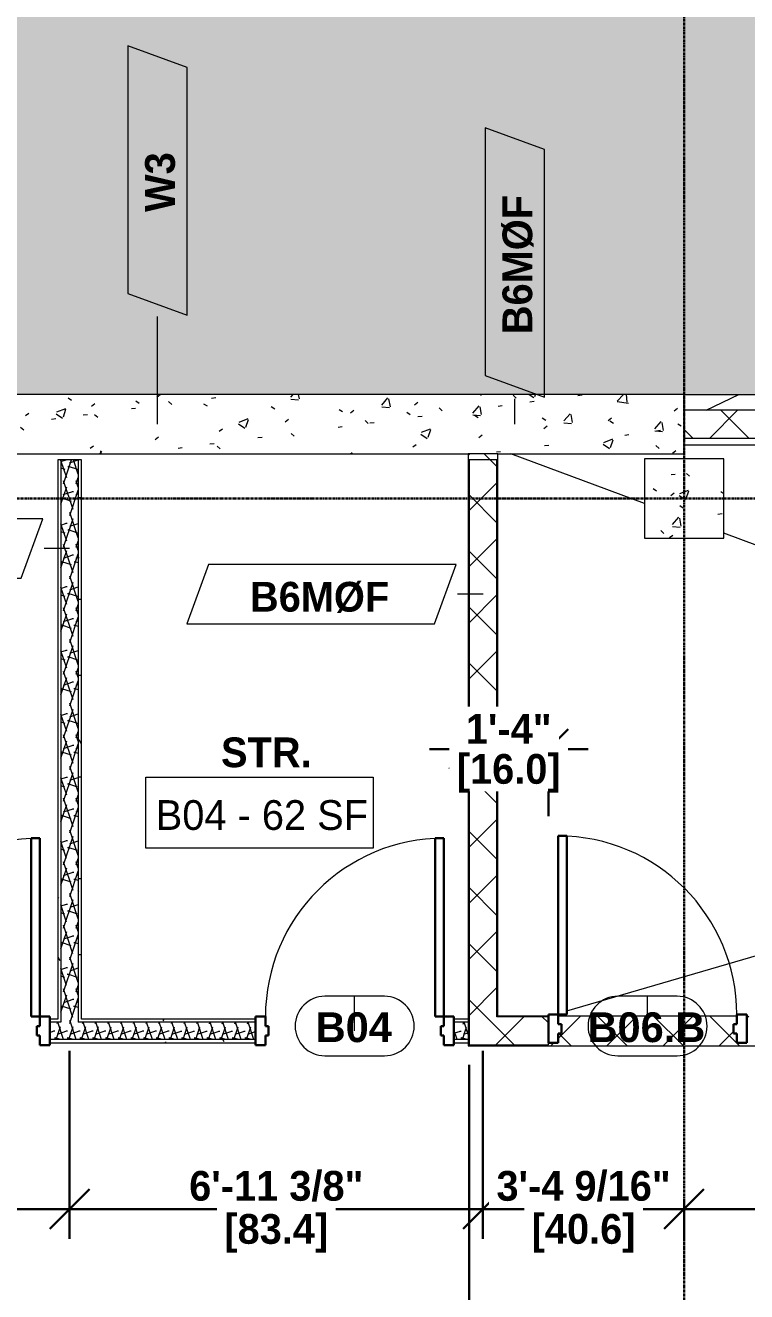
# Model space of a CAD drawing. Header units: inches. Extents: x -4124 to -1807, y 11006 to 12379.
# Drawn here: x -3287.2 to -3141.7, y 11375.2 to 11630.6 of the extents above; entities that cross this region are included whole.
import ezdxf

# ---------------------------------------------------------------- set-up
doc = ezdxf.new("R2010")
doc.units = ezdxf.units.IN
doc.header["$MEASUREMENT"] = 0
doc.linetypes.add('Grid Line 1_2_', pattern=[0.875, 0.5, -0.125, 0.125, -0.125])
doc.linetypes.add('Grid Line 1_2__2_', pattern=[0.875, 0.5, -0.125, 0.125, -0.125])
for name, color, linetype, lineweight in [('0-1', 7, 'Continuous', 5), ('A-ANNO-DIMS-1', 211, 'Continuous', 30), ('A-AREA-IDEN', 2, 'Continuous', 9), ('A-DOOR-3', 31, 'Continuous', 9), ('A-DOOR-4', 31, 'Continuous', 30), ('A-DOOR-FRAM', 31, 'Continuous', 30), ('A-DOOR-IDEN', 31, 'Continuous', 9), ('A-FLOR-1', 9, 'Continuous', 18), ('A-FLOR-2', 7, 'Continuous', 9), ('A-FLOR-3', 253, 'Continuous', 5), ('A-WALL', 113, 'Continuous', 18), ('A-WALL-1', 250, 'Continuous', 18), ('A-WALL-IDEN', 211, 'Continuous', 9), ('A-WALL-PATT-2', 8, 'Continuous', 9), ('A-WALL-PATT-4', 252, 'Continuous', 9), ('A-WALL-PATT-5', 111, 'Continuous', 9), ('I-WALL-3', 2, 'Continuous', 9), ('S-COLS', 52, 'Continuous', 9), ('S-COLS-1', 7, 'Continuous', 9), ('S-FNDN-3', 7, 'Continuous', 9), ('S-FNDN-6', 32, 'Continuous', 9), ('S-GRID-1', 1, 'Grid Line 1_2_', 9), ('S-GRID-2', 1, 'Grid Line 1_2__2_', 30)]:
    doc.layers.add(name, color=color, linetype=linetype, lineweight=lineweight)
doc.styles.add('Arial_B', font='arialbd.ttf', dxfattribs={"height": 6})
doc.styles.add('Century Gothic', font='ufonts.com_century-gothic.ttf', dxfattribs={"height": 6})
doc.styles.add('Century Gothic_B', font='GOTHICB.TTF', dxfattribs={"height": 6})
doc.dimstyles.new('OD__1_16__Tol__', dxfattribs={"dimscale": 12, "dimtxt": 6.26501, "dimasz": 0.666667, "dimexe": 0.5, "dimexo": 0.333333, "dimgap": 0.083333, "dimtad": 1, "dimdec": 4, "dimrnd": 0.0625, "dimzin": 3, "dimdsep": 46, "dimlunit": 4, "dimtxsty": 'Century Gothic_B', "dimblk1": 'OBLIQUE', "dimblk2": 'OBLIQUE', "dimsah": 1, "dimcen": 0.09, "dimdle": 0.5, "dimazin": 0, "dimtfac": 1, "dimtdec": 4, "dimtix": 1, "dimtmove": 0, "dimatfit": 3, "dimfxl": 1, "dimtvp": 1, "dimtfill": 1, "dimfrac": 2, "dimtolj": 1, "dimtzin": 0, "dimlwd": 30, "dimlwe": 30, "dimarcsym": 2})
pattern_1 = [(50, (0, 0), (18.362056, -1.606828), [1.92, -21.12]), (355, (0, 0), (-3.552257, 19.255874), [1.536, -16.896]), (100.451, (1.53, -0.134), (14.81021, 17.649286), [1.632, -17.949]), (46.184, (0, 5.12), (27.32125, -4.237615), [2.88, -31.68]), (96.636, (2.277, 4.767), (23.927535, 24.937167), [2.448, -26.924]), (351.184, (0, 5.12), (23.927645, 24.937426), [2.304, -25.344]), (21, (2.56, 3.84), (15.28081, -10.307465), [1.92, -21.12]), (326, (2.56, 3.84), (6.22856, 18.563735), [1.536, -16.896]), (71.451, (3.833, 2.981), (21.509846, 8.25628), [1.632, -17.949]), (37.5, (0, 0), (0.3110953, 8.5225365), [0.845, -15.846, 0.845, -16.307, -16.96]), (37.5, (0, 0), (0.3110953, 8.5225365), [-33.843, 0.845, -16.115]), (7.5, (0, 0), (6.7346365, 10.0974314), [0.845, -8.934, 0.845, -15.462, -6.464]), (7.5, (0, 0), (6.7346365, 10.0974314), [-26.086, 0.845, -5.619]), (327.5, (-5.709, 0), (13.6661073, -0.5771864), [0.845, -5.555, 0.845, -19.123, -26.496]), (327.5, (-5.709, 0), (13.6661073, -0.5771864), [-26.368, 0.845, -25.651]), (317.5, (-8.269, 0), (14.929853, 2.562859), [0.845, -7.475, 0.845, -12.416, -18.816]), (317.5, (-8.269, 0), (14.929853, 2.562859), [-21.581, 0.845, -17.971])]
pattern_2 = [(45, (0, 0), (-5.656854, 5.656854), []), (135, (0, 0), (-5.656854, -5.656854), [])]
pattern_3 = [(0, (0, 0), (20.48, 5.12), [0.845, -14.515, 0.845, -14.515, -81.92]), (0, (0, 0), (20.48, 5.12), [-30.72, 0.845, -29.875, 0.845, -14.515, -35.84]), (0, (0, 0), (20.48, 5.12), [-76.8, 0.845, -9.395, 0.845, -24.755]), (120, (7.68, 2.56), (-14.67405, 15.1762003), [0.845, -14.515, 0.845, -14.515, -81.92]), (120, (7.68, 2.56), (-14.67405, 15.1762003), [-30.72, 0.845, -29.875, 0.845, -14.515, -35.84]), (120, (7.68, 2.56), (-14.67405, 15.1762003), [-76.8, 0.845, -9.395, 0.845, -24.755]), (240, (10.24, 12.8), (-5.80595, -20.2962003), [0.845, -14.515, 0.845, -14.515, -81.92]), (240, (10.24, 12.8), (-5.80595, -20.2962003), [-30.72, 0.845, -29.875, 0.845, -14.515, -35.84]), (240, (10.24, 12.8), (-5.80595, -20.2962003), [-76.8, 0.845, -9.395, 0.845, -24.755])]
pattern_4 = [(161.57, (0.32, 0.32), (-2.560496185, -0.000537386), [0, -18.214, 2.022, 0]), (18.43, (-0.32, 0.32), (-2.560496185, 0.000537386), [0, -18.214, 2.022, 0]), (108.43, (0.32, 0.32), (1.27922091, -6.400876726), [6.07, -14.166]), (71.57, (-0.32, 0.32), (1.27922091, 6.400876726), [6.07, -14.166])]

# ---------------------------------------------------------------- blocks, each defined once
blk = doc.blocks.new('CTR - 1st Phase - Shell_rvt-1-ENLARGED FLOOR PLAN - BASEMENT - EAST')
at = {"layer": 'A-FLOR-1'}
for p, q in [((-3149.86, 11552.99), (-3143.25, 11556.19)), ((-3154.32, 11546.03), (-2827.32, 11546.03)), ((-3162.32, 11534.16), (-3189.27, 11544.19)), ((-3119.26, 11518.14), (-3146.32, 11528.21)), ((-3177.95, 11431.82), (-3015.33, 11479.46)), ((-3180.35, 11431.11), (-3179.7, 11431.31))]:
    blk.add_line(p, q, dxfattribs=at)
at = {"layer": 'S-GRID-1'}
for p, q in [((-3154.32, 11005.88), (-3154.32, 12345.93)), ((-1807.14, 11535.19), (-4091.58, 11535.19))]:
    blk.add_line(p, q, dxfattribs=at)
blk = doc.blocks.new('CTR - 1st Phase - Structure_rvt-1-ENLARGED FLOOR PLAN - BASEMENT - EAST')
at = {"layer": 'A-FLOR-3'}
blk.add_hatch(color=256, dxfattribs=at).paths.add_polyline_path([(-3053.55, 11556.19), (-3053.55, 11775.19), (-3562.18, 11775.19), (-3562.18, 11556.19), (-3054.24, 11556.19)], flags=0)
at = {"layer": 'A-WALL-PATT-2'}
h = blk.add_hatch(dxfattribs=at)
h.set_pattern_fill('FP_2', color=256, style=0, pattern_type=2)
h.set_pattern_definition(pattern_1)
h.paths.add_polyline_path([(-3197.89, 11544.19), (-3154.32, 11544.19), (-3154.32, 11556.19), (-3433.32, 11556.19), (-3433.32, 11544.19), (-3218.79, 11544.19)], flags=0)
at = {"layer": 'A-WALL-PATT-4'}
h = blk.add_hatch(dxfattribs=at)
h.set_pattern_fill('FP_7', color=256, style=0, pattern_type=2)
h.set_pattern_definition(pattern_2)
h.paths.add_polyline_path([(-3194.22, 11430.8), (-3191.89, 11430.8), (-3191.89, 11544.19), (-3197.89, 11544.19), (-3197.89, 11430.8)], flags=0)
h = blk.add_hatch(dxfattribs=at)
h.set_pattern_fill('FP_7', color=256, style=0, pattern_type=2)
h.set_pattern_definition(pattern_2)
h.paths.add_polyline_path([(-3182.28, 11424.8), (-2819.51, 11424.8), (-2819.51, 11430.8), (-3141.7, 11430.8), (-3141.7, 11425.36), (-3143.7, 11425.36), (-3143.7, 11427.3), (-3144.32, 11427.3), (-3144.32, 11429.18), (-3143.7, 11429.18), (-3143.7, 11430.8), (-3179.7, 11430.8), (-3179.7, 11429.18), (-3179.07, 11429.18), (-3179.07, 11427.3), (-3179.7, 11427.3), (-3179.7, 11425.36), (-3181.7, 11425.36), (-3181.7, 11430.8), (-3192.07, 11430.8), (-3192.07, 11430.61), (-3197.7, 11430.61), (-3197.7, 11430.8), (-3197.89, 11430.8), (-3197.89, 11424.8), (-3194.22, 11424.8)], flags=0)
at = {"layer": 'S-COLS'}
h = blk.add_hatch(dxfattribs=at)
h.set_pattern_fill('FP_2', color=256, style=0, pattern_type=2)
h.set_pattern_definition(pattern_1)
h.paths.add_polyline_path([(-3146.32, 11527.19), (-3146.32, 11543.19), (-3162.32, 11543.19), (-3162.32, 11527.19), (-3151.44, 11527.19)], flags=0)
at = {"layer": 'A-FLOR-2'}
blk.add_line((-3154.32, 11556.19), (-3053.55, 11556.19), dxfattribs=at)
at = {"layer": 'A-WALL-1'}
blk.add_line((-3191.89, 11544.19), (-3197.89, 11544.19), dxfattribs=at)
at = {"layer": 'S-COLS-1'}
for p, q in [((-3146.32, 11543.19), (-3162.32, 11543.19)), ((-3162.32, 11543.19), (-3162.32, 11543.11)), ((-3162.32, 11543.11), (-3162.32, 11527.27)), ((-3146.32, 11543.11), (-3146.32, 11543.19)), ((-3146.32, 11527.27), (-3146.32, 11543.11)), ((-3162.32, 11527.27), (-3162.32, 11527.19)), ((-3162.32, 11527.19), (-3146.32, 11527.19)), ((-3146.32, 11527.19), (-3146.32, 11527.27))]:
    blk.add_line(p, q, dxfattribs=at)
at = {"layer": 'S-FNDN-3'}
for p, q in [((-3154.32, 11556.19), (-3433.32, 11556.19)), ((-3154.32, 11544.19), (-3154.32, 11556.19)), ((-3433.32, 11544.19), (-3197.89, 11544.19)), ((-3197.89, 11544.19), (-3197.89, 11430.8)), ((-3191.89, 11430.8), (-3191.89, 11544.19)), ((-3191.89, 11544.19), (-3154.32, 11544.19)), ((-3197.89, 11430.8), (-3197.89, 11424.8)), ((-3181.7, 11430.8), (-3191.89, 11430.8)), ((-3143.7, 11430.8), (-3179.7, 11430.8)), ((-3197.89, 11424.8), (-2819.51, 11424.8))]:
    blk.add_line(p, q, dxfattribs=at)
at = {"layer": 'S-GRID-2'}
for p, q in [((-3154.32, 11005.88), (-3154.32, 12247.5)), ((-1807.14, 11535.19), (-4076.95, 11535.19))]:
    blk.add_line(p, q, dxfattribs=at)
blk = doc.blocks.new('HOLLOW METAL - HM - METAL LEAF - 3-0 x 7-0-2191985-ENLARGED FLOOR PLAN - BASEMENT - EAST')
at = {"layer": 'A-DOOR-3'}
blk.add_arc((18, 3.125), 36, 90, 180, dxfattribs=at)
at = {"layer": 'A-DOOR-4'}
for p, q in [((18, 39.125), (16.25, 39.125)), ((16.25, 39.125), (16.25, 3.125)), ((18, 3.125), (18, 39.125)), ((16.25, 3.125), (18, 3.125))]:
    blk.add_line(p, q, dxfattribs=at)
at = {"layer": 'A-DOOR-FRAM'}
for p, q in [((-18, 3.125), (-20, 3.125)), ((-20, 3.125), (-20, -2.625)), ((-18, 1.1875), (-18, 3.125)), ((18, 3.125), (18, 1.1875)), ((20, 3.125), (18, 3.125)), ((20, -2.625), (20, 3.125)), ((-17.375, 1.1875), (-18, 1.1875)), ((-17.375, -0.6875), (-17.375, 1.1875)), ((18, 1.1875), (17.375, 1.1875)), ((17.375, 1.1875), (17.375, -0.6875)), ((-18, -2.625), (-18, -0.6875)), ((-18, -0.6875), (-17.375, -0.6875)), ((17.375, -0.6875), (18, -0.6875)), ((18, -0.6875), (18, -2.625)), ((-20, -2.625), (-18, -2.625)), ((18, -2.625), (20, -2.625))]:
    blk.add_line(p, q, dxfattribs=at)
blk = doc.blocks.new('HOLLOW METAL - HM - METAL LEAF - 3-0 x 7-0-2191988-ENLARGED FLOOR PLAN - BASEMENT - EAST')
at = {"layer": 'A-DOOR-3'}
blk.add_arc((18, -3.5625), 36, 180, 270, dxfattribs=at)
at = {"layer": 'A-DOOR-4'}
for p, q in [((16.25, -3.5625), (18, -3.5625)), ((16.25, -39.5625), (16.25, -3.5625)), ((18, -3.5625), (18, -39.5625)), ((18, -39.5625), (16.25, -39.5625))]:
    blk.add_line(p, q, dxfattribs=at)
at = {"layer": 'A-DOOR-FRAM'}
for p, q in [((-20, 2.1875), (-18, 2.1875)), ((-20, -3.5625), (-20, 2.1875)), ((-18, 2.1875), (-18, 0.25)), ((-18, 0.25), (-17.375, 0.25)), ((-17.375, 0.25), (-17.375, -1.625)), ((17.375, 0.25), (18, 0.25)), ((17.375, -1.625), (17.375, 0.25)), ((18, 2.1875), (20, 2.1875)), ((18, 0.25), (18, 2.1875)), ((20, 2.1875), (20, -3.5625)), ((-18, -1.625), (-18, -3.5625)), ((-17.375, -1.625), (-18, -1.625)), ((18, -1.625), (17.375, -1.625)), ((18, -3.5625), (18, -1.625)), ((-18, -3.5625), (-20, -3.5625)), ((20, -3.5625), (18, -3.5625))]:
    blk.add_line(p, q, dxfattribs=at)
blk = doc.blocks.new('Door Tag - Plans-594102-ENLARGED FLOOR PLAN - BASEMENT - EAST')
at = {"layer": 'A-DOOR-IDEN'}
for p, q in [((0.09375, 0.09375), (-0.09375, 0.09375)), ((-0.09375, -0.09375), (0.09375, -0.09375))]:
    blk.add_line(p, q, dxfattribs=at)
for centre, start, end in [((-0.09375, 0), 90, 270), ((0.09375, 0), 270, 90)]:
    blk.add_arc(centre, 0.09375, start, end, dxfattribs=at)
blk = doc.blocks.new('_Oblique')
at = {"color": 0, "linetype": 'ByBlock', "lineweight": -2}
blk.add_line((-0.5, -0.5), (0.5, 0.5), dxfattribs=at)
blk = doc.blocks.new('DIMBLOCK27-ENLARGED FLOOR PLAN - BASEMENT - EAST')
at = {"layer": 'A-ANNO-DIMS-1', "color": 0, "lineweight": 30, "transparency": 16777216}
for p, q in [((-3356.9, 11423.8), (-3356.9, 11385.85)), ((-3278.27, 11423.8), (-3278.27, 11385.85)), ((-3362.9, 11391.85), (-3272.27, 11391.85))]:
    blk.add_line(p, q, dxfattribs=at)
at = {"layer": 'Defpoints', "color": 0, "transparency": 16777216}
for p in [(-3356.9, 11427.8), (-3278.27, 11427.8), (-3278.27, 11391.85)]:
    blk.add_point(p, dxfattribs=at)
at = {"layer": 'A-ANNO-DIMS-1', "color": 0, "lineweight": 30, "transparency": 16777216, "xscale": 7.999999999999998, "yscale": 7.999999999999998, "zscale": 7.999999999999998, "rotation": 180}
blk.add_blockref('_Oblique', (-3356.9, 11391.85), dxfattribs=at)
at = {"layer": 'A-ANNO-DIMS-1', "color": 0, "lineweight": 30, "transparency": 16777216, "xscale": 7.999999999999998, "yscale": 7.999999999999998, "zscale": 7.999999999999998}
blk.add_blockref('_Oblique', (-3278.27, 11391.85), dxfattribs=at)
at = {"layer": 'A-ANNO-DIMS-1', "color": 0, "transparency": 16777216, "insert": (-3317.59, 11396.47), "char_height": 6, "attachment_point": 5, "style": 'Century Gothic_B', "bg_fill": 3, "box_fill_scale": 1.25, "bg_fill_color": 256, "bg_fill_true_color": 13158600, "bg_fill_transparency": 0}
blk.add_mtext('\\A1;6\'-6 5/8"', dxfattribs=at)
at = {"layer": 'A-ANNO-DIMS-1', "color": 0, "transparency": 16777216, "insert": (-3317.59, 11386.96), "char_height": 6, "attachment_point": 5, "style": 'Century Gothic_B', "bg_fill": 3, "box_fill_scale": 1.25, "bg_fill_color": 256, "bg_fill_true_color": 13158600, "bg_fill_transparency": 0}
blk.add_mtext('\\A1;[78.6]', dxfattribs=at)
blk = doc.blocks.new('DIMBLOCK28-ENLARGED FLOOR PLAN - BASEMENT - EAST')
at = {"layer": 'A-ANNO-DIMS-1', "color": 0, "lineweight": 30, "transparency": 16777216}
for p, q in [((-3278.27, 11423.8), (-3278.27, 11385.85)), ((-3194.89, 11423.8), (-3194.89, 11385.85)), ((-3284.27, 11391.85), (-3188.89, 11391.85))]:
    blk.add_line(p, q, dxfattribs=at)
at = {"layer": 'Defpoints', "color": 0, "transparency": 16777216}
for p in [(-3278.27, 11427.8), (-3194.89, 11427.8), (-3194.89, 11391.85)]:
    blk.add_point(p, dxfattribs=at)
at = {"layer": 'A-ANNO-DIMS-1', "color": 0, "lineweight": 30, "transparency": 16777216, "xscale": 7.999999999999998, "yscale": 7.999999999999998, "zscale": 7.999999999999998, "rotation": 180}
blk.add_blockref('_Oblique', (-3278.27, 11391.85), dxfattribs=at)
at = {"layer": 'A-ANNO-DIMS-1', "color": 0, "lineweight": 30, "transparency": 16777216, "xscale": 7.999999999999998, "yscale": 7.999999999999998, "zscale": 7.999999999999998}
blk.add_blockref('_Oblique', (-3194.89, 11391.85), dxfattribs=at)
at = {"layer": 'A-ANNO-DIMS-1', "color": 0, "transparency": 16777216, "insert": (-3236.58, 11396.47), "char_height": 6, "attachment_point": 5, "style": 'Century Gothic_B', "bg_fill": 3, "box_fill_scale": 1.25, "bg_fill_color": 256, "bg_fill_true_color": 13158600, "bg_fill_transparency": 0}
blk.add_mtext('\\A1;6\'-11 3/8"', dxfattribs=at)
at = {"layer": 'A-ANNO-DIMS-1', "color": 0, "transparency": 16777216, "insert": (-3236.58, 11386.96), "char_height": 6, "attachment_point": 5, "style": 'Century Gothic_B', "bg_fill": 3, "box_fill_scale": 1.25, "bg_fill_color": 256, "bg_fill_true_color": 13158600, "bg_fill_transparency": 0}
blk.add_mtext('\\A1;[83.4]', dxfattribs=at)
blk = doc.blocks.new('DIMBLOCK29-ENLARGED FLOOR PLAN - BASEMENT - EAST')
at = {"layer": 'A-ANNO-DIMS-1', "color": 0, "lineweight": 30, "transparency": 16777216}
for p, q in [((-3194.89, 11423.8), (-3194.89, 11385.85)), ((-3200.89, 11391.85), (-3148.32, 11391.85)), ((-3154.32, 11393.5), (-3154.32, 11385.85))]:
    blk.add_line(p, q, dxfattribs=at)
at = {"layer": 'Defpoints', "color": 0, "transparency": 16777216}
blk.add_point((-3194.89, 11427.8), dxfattribs=at)
at = {"layer": 'A-ANNO-DIMS-1', "color": 0, "lineweight": 30, "transparency": 16777216, "xscale": 7.999999999999998, "yscale": 7.999999999999998, "zscale": 7.999999999999998, "rotation": 180}
blk.add_blockref('_Oblique', (-3194.89, 11391.85), dxfattribs=at)
at = {"layer": 'A-ANNO-DIMS-1', "color": 0, "lineweight": 30, "transparency": 16777216, "xscale": 7.999999999999998, "yscale": 7.999999999999998, "zscale": 7.999999999999998}
blk.add_blockref('_Oblique', (-3154.32, 11391.85), dxfattribs=at)
at = {"layer": 'A-ANNO-DIMS-1', "color": 0, "transparency": 16777216, "insert": (-3174.6, 11396.47), "char_height": 6, "attachment_point": 5, "style": 'Century Gothic_B', "bg_fill": 3, "box_fill_scale": 1.25, "bg_fill_color": 256, "bg_fill_true_color": 13158600, "bg_fill_transparency": 0}
blk.add_mtext('\\A1;3\'-4 9/16"', dxfattribs=at)
at = {"layer": 'Defpoints', "color": 0, "transparency": 16777216}
for p in [(-3154.32, 11397.5), (-3154.32, 11391.85)]:
    blk.add_point(p, dxfattribs=at)
at = {"layer": 'A-ANNO-DIMS-1', "color": 0, "transparency": 16777216, "insert": (-3174.6, 11386.96), "char_height": 6, "attachment_point": 5, "style": 'Century Gothic_B', "bg_fill": 3, "box_fill_scale": 1.25, "bg_fill_color": 256, "bg_fill_true_color": 13158600, "bg_fill_transparency": 0}
blk.add_mtext('\\A1;[40.6]', dxfattribs=at)
blk = doc.blocks.new('DIMBLOCK30-ENLARGED FLOOR PLAN - BASEMENT - EAST')
at = {"layer": 'A-ANNO-DIMS-1', "color": 0, "lineweight": 30, "transparency": 16777216}
for p, q in [((-2816.51, 11423.8), (-2816.51, 11385.85)), ((-3160.32, 11391.85), (-2810.51, 11391.85)), ((-3154.32, 11393.5), (-3154.32, 11385.85))]:
    blk.add_line(p, q, dxfattribs=at)
at = {"layer": 'Defpoints', "color": 0, "transparency": 16777216}
for p in [(-2816.51, 11427.8), (-3154.32, 11397.5), (-2816.51, 11391.85)]:
    blk.add_point(p, dxfattribs=at)
at = {"layer": 'A-ANNO-DIMS-1', "color": 0, "lineweight": 30, "transparency": 16777216, "xscale": 7.999999999999998, "yscale": 7.999999999999998, "zscale": 7.999999999999998, "rotation": 180}
blk.add_blockref('_Oblique', (-3154.32, 11391.85), dxfattribs=at)
at = {"layer": 'A-ANNO-DIMS-1', "color": 0, "lineweight": 30, "transparency": 16777216, "xscale": 7.999999999999998, "yscale": 7.999999999999998, "zscale": 7.999999999999998}
blk.add_blockref('_Oblique', (-2816.51, 11391.85), dxfattribs=at)
at = {"layer": 'A-ANNO-DIMS-1', "color": 0, "transparency": 16777216, "insert": (-2985.42, 11396.47), "char_height": 6, "attachment_point": 5, "style": 'Century Gothic_B', "bg_fill": 3, "box_fill_scale": 1.25, "bg_fill_color": 256, "bg_fill_true_color": 13158600, "bg_fill_transparency": 0}
blk.add_mtext('\\A1;28\'-1 13/16"', dxfattribs=at)
at = {"layer": 'A-ANNO-DIMS-1', "color": 0, "transparency": 16777216, "insert": (-2985.42, 11386.96), "char_height": 6, "attachment_point": 5, "style": 'Century Gothic_B', "bg_fill": 3, "box_fill_scale": 1.25, "bg_fill_color": 256, "bg_fill_true_color": 13158600, "bg_fill_transparency": 0}
blk.add_mtext('\\A1;[337.8]', dxfattribs=at)
blk = doc.blocks.new('Wall Tag - Arch Wall-633520-ENLARGED FLOOR PLAN - BASEMENT - EAST')
at = {"layer": 'A-WALL-IDEN'}
for p, q in [((-0.3561, 0.0937), (-0.4244, -0.0937)), ((0.4244, 0.0937), (-0.3561, 0.0937)), ((0.3561, -0.0937), (0.4244, 0.0937)), ((-0.4244, -0.0937), (0.3561, -0.0937))]:
    blk.add_line(p, q, dxfattribs=at)
blk = doc.blocks.new('DIMBLOCK41-ENLARGED FLOOR PLAN - BASEMENT - EAST')
at = {"layer": 'A-ANNO-DIMS-1', "color": 0, "lineweight": 30, "transparency": 16777216}
for p, q in [((-3197.7, 11420.99), (-3197.7, 11315.03)), ((-2813.7, 11420.99), (-2813.7, 11315.03)), ((-3203.7, 11321.03), (-2807.7, 11321.03))]:
    blk.add_line(p, q, dxfattribs=at)
at = {"layer": 'Defpoints', "color": 0, "transparency": 16777216}
for p in [(-3197.7, 11424.99), (-2813.7, 11424.99), (-2813.7, 11321.03)]:
    blk.add_point(p, dxfattribs=at)
at = {"layer": 'A-ANNO-DIMS-1', "color": 0, "lineweight": 30, "transparency": 16777216, "xscale": 7.999999999999998, "yscale": 7.999999999999998, "zscale": 7.999999999999998, "rotation": 180}
blk.add_blockref('_Oblique', (-3197.7, 11321.03), dxfattribs=at)
at = {"layer": 'A-ANNO-DIMS-1', "color": 0, "lineweight": 30, "transparency": 16777216, "xscale": 7.999999999999998, "yscale": 7.999999999999998, "zscale": 7.999999999999998}
blk.add_blockref('_Oblique', (-2813.7, 11321.03), dxfattribs=at)
at = {"layer": 'A-ANNO-DIMS-1', "color": 0, "transparency": 16777216, "insert": (-3005.7, 11325.18), "char_height": 6, "attachment_point": 5, "style": 'Century Gothic_B', "bg_fill": 3, "box_fill_scale": 1.25, "bg_fill_color": 256, "bg_fill_true_color": 13158600, "bg_fill_transparency": 0}
blk.add_mtext('\\A1;32\'-0"', dxfattribs=at)
at = {"layer": 'A-ANNO-DIMS-1', "color": 0, "transparency": 16777216, "insert": (-3005.7, 11316.14), "char_height": 6, "attachment_point": 5, "style": 'Century Gothic_B', "bg_fill": 3, "box_fill_scale": 1.25, "bg_fill_color": 256, "bg_fill_true_color": 13158600, "bg_fill_transparency": 0}
blk.add_mtext('\\A1;[384.0]', dxfattribs=at)
blk = doc.blocks.new('DIMBLOCK43-ENLARGED FLOOR PLAN - BASEMENT - EAST')
at = {"layer": 'A-ANNO-DIMS-1', "color": 0, "lineweight": 30, "transparency": 16777216}
for p, q in [((-3181.7, 11471.11), (-3181.7, 11490.63)), ((-3197.7, 11486.29), (-3197.7, 11478.63)), ((-3197.7, 11484.63), (-3205.7, 11484.63)), ((-3197.7, 11484.63), (-3181.7, 11484.63)), ((-3181.7, 11484.63), (-3173.7, 11484.63))]:
    blk.add_line(p, q, dxfattribs=at)
at = {"layer": 'Defpoints', "color": 0, "transparency": 16777216}
blk.add_point((-3181.7, 11467.11), dxfattribs=at)
at = {"layer": 'A-ANNO-DIMS-1', "color": 0, "lineweight": 30, "transparency": 16777216, "xscale": 7.999999999999998, "yscale": 7.999999999999998, "zscale": 7.999999999999998}
blk.add_blockref('_Oblique', (-3197.7, 11484.63), dxfattribs=at)
at = {"layer": 'A-ANNO-DIMS-1', "color": 0, "lineweight": 30, "transparency": 16777216, "xscale": 7.999999999999998, "yscale": 7.999999999999998, "zscale": 7.999999999999998, "rotation": 180}
blk.add_blockref('_Oblique', (-3181.7, 11484.63), dxfattribs=at)
at = {"layer": 'A-ANNO-DIMS-1', "color": 0, "transparency": 16777216, "insert": (-3189.7, 11488.71), "char_height": 6, "attachment_point": 5, "style": 'Century Gothic_B', "bg_fill": 3, "box_fill_scale": 1.25, "bg_fill_color": 256, "bg_fill_true_color": 13158600, "bg_fill_transparency": 0}
blk.add_mtext('\\A1;1\'-4"', dxfattribs=at)
at = {"layer": 'Defpoints', "color": 0, "transparency": 16777216}
blk.add_point((-3197.7, 11490.29), dxfattribs=at)
at = {"layer": 'A-ANNO-DIMS-1', "color": 0, "transparency": 16777216, "insert": (-3189.7, 11479.74), "char_height": 6, "attachment_point": 5, "style": 'Century Gothic_B', "bg_fill": 3, "box_fill_scale": 1.25, "bg_fill_color": 256, "bg_fill_true_color": 13158600, "bg_fill_transparency": 0}
blk.add_mtext('\\A1;[16.0]', dxfattribs=at)
at = {"layer": 'Defpoints', "color": 0, "transparency": 16777216}
blk.add_point((-3181.7, 11484.63), dxfattribs=at)

msp = doc.modelspace()

# ---------------------------------------------------------------- hatches: boundary and pattern name
at = {"layer": 'A-WALL-PATT-5'}
h = msp.add_hatch(dxfattribs=at)
h.set_pattern_fill('FP_7', color=256, style=0, pattern_type=2)
h.set_pattern_definition(pattern_2)
h.paths.add_polyline_path([(-2957.55421, 11547.3644), (-2819.32374, 11547.3644), (-2819.32374, 11552.9894), (-3154.32374, 11552.9894), (-3154.32374, 11547.3644), (-3016.71832, 11547.3644)], flags=0)
h = msp.add_hatch(dxfattribs=at)
h.set_pattern_fill('FP_4', color=256, style=0, pattern_type=2)
h.set_pattern_definition(pattern_3)
h.paths.add_polyline_path([(-3280.64914, 11430.1769), (-3280.02414, 11430.1769), (-3280.02414, 11542.9894), (-3280.64914, 11542.9894), (-3280.64914, 11432.1894)], flags=0)
h = msp.add_hatch(dxfattribs=at)
h.set_pattern_fill('FP_5', color=256, style=0, pattern_type=2)
h.set_pattern_definition(pattern_4)
h.paths.add_polyline_path([(-3276.52414, 11429.5519), (-3276.52414, 11542.9894), (-3280.02414, 11542.9894), (-3280.02414, 11429.5519)], flags=0)
h = msp.add_hatch(dxfattribs=at)
h.set_pattern_fill('FP_4', color=256, style=0, pattern_type=2)
h.set_pattern_definition(pattern_3)
h.paths.add_polyline_path([(-3275.89914, 11430.1769), (-3275.89914, 11542.9894), (-3276.52414, 11542.9894), (-3276.52414, 11430.1769)], flags=0)
h = msp.add_hatch(dxfattribs=at)
h.set_pattern_fill('FP_4', color=256, style=0, pattern_type=2)
h.set_pattern_definition(pattern_3)
h.paths.add_polyline_path([(-3354.52414, 11429.5519), (-3322.27414, 11429.5519), (-3322.27414, 11430.1769), (-3354.52414, 11430.1769), (-3354.52414, 11429.88003)], flags=0)
h.paths.add_polyline_path([(-3197.88624, 11429.5519), (-3197.88624, 11430.1769), (-3200.77414, 11430.1769), (-3200.77414, 11429.5519)], flags=0)
h.paths.add_polyline_path([(-3275.89914, 11429.5519), (-3240.77414, 11429.5519), (-3240.77414, 11430.1769), (-3276.52414, 11430.1769), (-3276.52414, 11429.5519)], flags=0)
h.paths.add_polyline_path([(-3282.27414, 11429.5519), (-3280.02414, 11429.5519), (-3280.02414, 11430.1769), (-3282.27414, 11430.1769)], flags=0)
h = msp.add_hatch(dxfattribs=at)
h.set_pattern_fill('FP_7', color=256, style=0, pattern_type=2)
h.set_pattern_definition(pattern_2)
h.paths.add_polyline_path([(-3194.2231, 11430.6144), (-3192.07374, 11430.6144), (-3192.07374, 11430.8019), (-3197.69874, 11430.8019), (-3197.69874, 11430.6144)], flags=0)
h = msp.add_hatch(dxfattribs=at)
h.set_pattern_fill('FP_5', color=256, style=0, pattern_type=2)
h.set_pattern_definition(pattern_4)
h.paths.add_polyline_path([(-3355.14914, 11426.0519), (-3322.27414, 11426.0519), (-3322.27414, 11429.5519), (-3355.14914, 11429.5519), (-3355.14914, 11427.04979)], flags=0)
h.paths.add_polyline_path([(-3240.77414, 11426.0519), (-3240.77414, 11429.5519), (-3282.27414, 11429.5519), (-3282.27414, 11426.0519)], flags=0)
h.paths.add_polyline_path([(-3200.77414, 11426.0519), (-3197.88624, 11426.0519), (-3197.88624, 11429.5519), (-3200.77414, 11429.5519), (-3200.77414, 11426.8644)], flags=0)
h = msp.add_hatch(dxfattribs=at)
h.set_pattern_fill('FP_4', color=256, style=0, pattern_type=2)
h.set_pattern_definition(pattern_3)
h.paths.add_polyline_path([(-3200.77414, 11425.4269), (-3197.88624, 11425.4269), (-3197.88624, 11426.0519), (-3200.77414, 11426.0519)], flags=0)
h.paths.add_polyline_path([(-3358.64914, 11425.4269), (-3322.27414, 11425.4269), (-3322.27414, 11426.0519), (-3358.64914, 11426.0519)], flags=0)
h.paths.add_polyline_path([(-3240.77414, 11425.4269), (-3240.77414, 11426.0519), (-3282.27414, 11426.0519), (-3282.27414, 11425.4269), (-3276.52414, 11425.4269)], flags=0)

# ---------------------------------------------------------------- linework, layer by layer
at = {"layer": 'A-AREA-IDEN', "flags": 128}
msp.add_lwpolyline([(-3262.89885, 11479.00848), (-3217.07207, 11479.00848), (-3217.07207, 11464.67777), (-3262.89885, 11464.67777)], close=True, dxfattribs=at)
at = {"layer": 'A-DOOR-IDEN'}
for p, q in [((-3220.77414, 11427.8019), (-3220.77414, 11434.78155)), ((-3161.69874, 11427.8019), (-3161.69874, 11434.78155))]:
    msp.add_line(p, q, dxfattribs=at)
at = {"layer": 'A-WALL'}
for p, q in [((-3280.02414, 11542.9894), (-3280.02414, 11429.5519)), ((-3276.52414, 11542.9894), (-3276.52414, 11429.5519)), ((-3280.02414, 11429.5519), (-3282.27414, 11429.5519)), ((-3240.77414, 11429.5519), (-3276.52414, 11429.5519)), ((-3197.69874, 11429.5519), (-3200.77414, 11429.5519)), ((-3240.77414, 11426.0519), (-3282.27414, 11426.0519)), ((-3197.69874, 11426.0519), (-3200.77414, 11426.0519))]:
    msp.add_line(p, q, dxfattribs=at)
at = {"layer": 'A-WALL-IDEN'}
for p, q in [((-3260.55287, 11550.1894), (-3260.55287, 11571.87571)), ((-3188.463, 11550.1769), (-3188.463, 11555.29304)), ((-3278.27414, 11525.09615), (-3283.39029, 11525.09615)), ((-3194.88624, 11515.87362), (-3200.00239, 11515.87362))]:
    msp.add_line(p, q, dxfattribs=at)
at = {"layer": 'I-WALL-3'}
for p, q in [((-3275.89914, 11542.9894), (-3280.64914, 11542.9894)), ((-3280.64914, 11542.9894), (-3280.64914, 11430.1769)), ((-3275.89914, 11430.1769), (-3275.89914, 11542.9894)), ((-3280.64914, 11430.1769), (-3282.27414, 11430.1769)), ((-3240.77414, 11430.1769), (-3275.89914, 11430.1769)), ((-3197.69874, 11430.1769), (-3200.77414, 11430.1769)), ((-3282.27414, 11425.4269), (-3240.77414, 11425.4269)), ((-3200.77414, 11425.4269), (-3197.69874, 11425.4269))]:
    msp.add_line(p, q, dxfattribs=at)
at = {"layer": 'S-FNDN-6'}
for p, q in [((-2813.69874, 11552.9894), (-3154.32374, 11552.9894)), ((-3154.32374, 11552.9894), (-3154.32374, 11547.3644)), ((-3154.32374, 11547.3644), (-2819.32374, 11547.3644)), ((-3192.07374, 11542.9894), (-3197.69874, 11542.9894)), ((-3197.69874, 11542.9894), (-3197.69874, 11424.9894)), ((-3192.07374, 11430.6144), (-3192.07374, 11542.9894)), ((-3181.69874, 11430.6144), (-3192.07374, 11430.6144)), ((-3197.69874, 11424.9894), (-3181.69874, 11424.9894)), ((-3181.69874, 11424.9894), (-3181.69874, 11425.3644))]:
    msp.add_line(p, q, dxfattribs=at)

# ---------------------------------------------------------------- block references
at = {"layer": '0-1'}
for name in ['CTR - 1st Phase - Shell_rvt-1-ENLARGED FLOOR PLAN - BASEMENT - EAST', 'CTR - 1st Phase - Structure_rvt-1-ENLARGED FLOOR PLAN - BASEMENT - EAST']:
    msp.add_blockref(name, (0, 0), dxfattribs=at)
at = {"layer": 'A-DOOR-3'}
for p in [(-3302.27414, 11427.5519), (-3220.77414, 11427.5519)]:
    msp.add_blockref('HOLLOW METAL - HM - METAL LEAF - 3-0 x 7-0-2191985-ENLARGED FLOOR PLAN - BASEMENT - EAST', p, dxfattribs=at)
at = {"layer": 'A-DOOR-3', "rotation": 180}
msp.add_blockref('HOLLOW METAL - HM - METAL LEAF - 3-0 x 7-0-2191988-ENLARGED FLOOR PLAN - BASEMENT - EAST', (-3161.69874, 11427.5519), dxfattribs=at)
at = {"layer": 'A-DOOR-IDEN', "xscale": 63.99999999999997, "yscale": 63.99999999999997, "zscale": 63.99999999999997}
for p in [(-3220.77414, 11428.78155), (-3161.69874, 11428.78155)]:
    msp.add_blockref('Door Tag - Plans-594102-ENLARGED FLOOR PLAN - BASEMENT - EAST', p, dxfattribs=at)
at = {"layer": 'A-WALL-IDEN', "xscale": 63.99999999999997, "yscale": 63.99999999999997, "zscale": 63.99999999999997, "rotation": 89.99999999999991}
for p in [(-3260.55287, 11599.33912), (-3188.463, 11582.75646)]:
    msp.add_blockref('Wall Tag - Arch Wall-633520-ENLARGED FLOOR PLAN - BASEMENT - EAST', p, dxfattribs=at)
at = {"layer": 'A-WALL-IDEN', "xscale": 63.99999999999997, "yscale": 63.99999999999997, "zscale": 63.99999999999997}
for p in [(-3310.8537, 11525.09615), (-3227.4658, 11515.87362)]:
    msp.add_blockref('Wall Tag - Arch Wall-633520-ENLARGED FLOOR PLAN - BASEMENT - EAST', p, dxfattribs=at)

# ---------------------------------------------------------------- texts
at = {"layer": 'A-AREA-IDEN', "char_height": 6, "attachment_point": 1}
for s, insert, width, style in [('STR.', (-3247.73349, 11486.98724), 18.584, 'Century Gothic_B'), ('B04 - 62 SF', (-3260.89885, 11474.34181), 50.5, 'Century Gothic')]:
    msp.add_mtext(s, dxfattribs=dict(at, insert=insert, width=width, style=style))
at = {"layer": 'A-DOOR-IDEN', "char_height": 6, "attachment_point": 1, "style": 'Arial_B'}
for s, insert, width in [('B04', (-3228.63791, 11431.54126), 18.786), ('B06.B', (-3173.80817, 11431.54126), 29.088)]:
    msp.add_mtext(s, dxfattribs=dict(at, insert=insert, width=width))
at = {"layer": 'A-WALL-IDEN', "char_height": 6, "attachment_point": 1, "rotation": 90, "style": 'Century Gothic_B'}
for s, insert, width in [('W3', (-3263.04794, 11592.98287), 15.15), ('B6MØF', (-3190.95806, 11568.32462), 34.744)]:
    msp.add_mtext(s, dxfattribs=dict(at, insert=insert, width=width))
at = {"layer": 'A-WALL-IDEN', "insert": (-3241.89764, 11518.36869), "char_height": 6, "width": 34.744, "attachment_point": 1, "style": 'Century Gothic_B'}
msp.add_mtext('B6MØF', dxfattribs=at)

# ---------------------------------------------------------------- next in the draw order: dimensions: what is measured, and where the dimension line sits
at = {"layer": 'A-ANNO-DIMS-1'}
for base, p1, p2, override, picture, middle in [((-3181.69874, 11484.63086), (-3197.69874, 11490.28772), (-3181.69874, 11467.1144), {"dimpost": '<>\\X', "dimfxl": 28.160306}, 'DIMBLOCK43-ENLARGED FLOOR PLAN - BASEMENT - EAST', (-3189.69874, 11484.63086)), ((-3278.27414, 11391.84734), (-3356.89914, 11427.8019), (-3278.27414, 11427.8019), {"dimpost": '<>\\X', "dimfxl": 78.625}, 'DIMBLOCK27-ENLARGED FLOOR PLAN - BASEMENT - EAST', (-3317.58664, 11391.84734))]:
    dim = msp.add_linear_dim(base=base, p1=p1, p2=p2, dimstyle='OD__1_16__Tol__', override=override, dxfattribs=at)
    dim.commit()
    dim.dimension.update_dxf_attribs({"geometry": picture, "text_midpoint": middle})

# ---------------------------------------------------------------- next in the draw order: dimensions: what is measured, and where the dimension line sits
dim = msp.add_linear_dim(base=(-3194.88624, 11391.84734), p1=(-3278.27414, 11427.8019), p2=(-3194.88624, 11427.8019), dimstyle='OD__1_16__Tol__', override={"dimpost": '<>\\X', "dimfxl": 83.387908}, dxfattribs=at)
dim.commit()
dim.dimension.update_dxf_attribs({"geometry": 'DIMBLOCK28-ENLARGED FLOOR PLAN - BASEMENT - EAST', "text_midpoint": (-3236.58019, 11391.84734)})

# ---------------------------------------------------------------- next in the draw order: dimensions: what is measured, and where the dimension line sits
dim = msp.add_linear_dim(base=(-3154.32374, 11391.84734), p1=(-3194.88624, 11427.8019), p2=(-3154.32374, 11397.50419), dimstyle='OD__1_16__Tol__', override={"dimpost": '<>\\X', "dimfxl": 50.628719}, dxfattribs=at)
dim.commit()
dim.dimension.update_dxf_attribs({"geometry": 'DIMBLOCK29-ENLARGED FLOOR PLAN - BASEMENT - EAST', "text_midpoint": (-3174.60499, 11391.84734)})

# ---------------------------------------------------------------- next in the draw order: dimensions: what is measured, and where the dimension line sits
dim = msp.add_linear_dim(base=(-2816.51124, 11391.84734), p1=(-3154.32374, 11397.50419), p2=(-2816.51124, 11427.8019), dimstyle='OD__1_16__Tol__', override={"dimpost": '<>\\X', "dimfxl": 339.168448}, dxfattribs=at)
dim.commit()
dim.dimension.update_dxf_attribs({"geometry": 'DIMBLOCK30-ENLARGED FLOOR PLAN - BASEMENT - EAST', "text_midpoint": (-2985.41749, 11391.84734)})

# ---------------------------------------------------------------- next in the draw order: dimensions: what is measured, and where the dimension line sits
dim = msp.add_linear_dim(base=(-2813.69874, 11321.03155), p1=(-3197.69874, 11424.9894), p2=(-2813.69874, 11424.9894), dimstyle='OD__1_16__Tol__', override={"dimpost": '<>\\X', "dimfxl": 384}, dxfattribs=at)
dim.commit()
dim.dimension.update_dxf_attribs({"geometry": 'DIMBLOCK41-ENLARGED FLOOR PLAN - BASEMENT - EAST', "text_midpoint": (-3005.69874, 11321.03155)})

doc.saveas('drawing.dxf')
